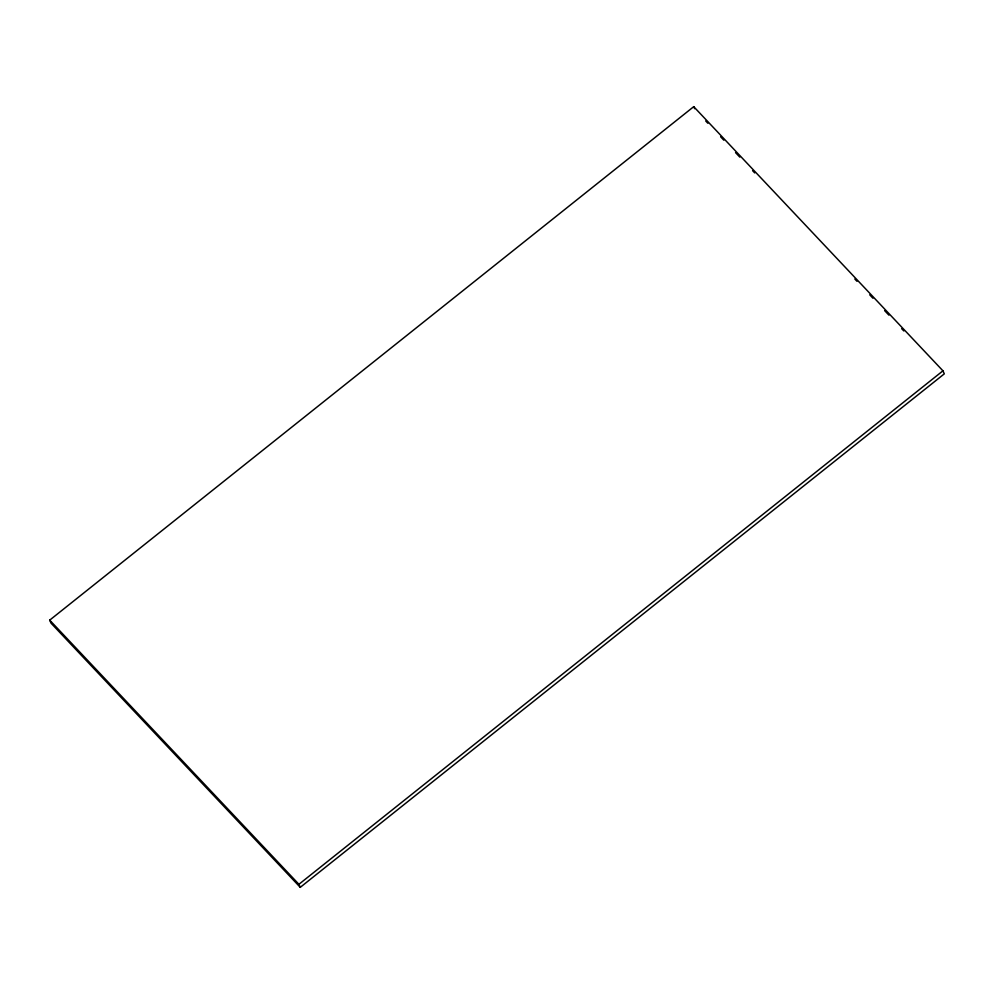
<?xml version="1.0" encoding="UTF-8"?>
<svg xmlns="http://www.w3.org/2000/svg" width="994" height="994" viewBox="0 0 994 994"><rect width="100%" height="100%" fill="white"/><g stroke="black" fill="none" stroke-linecap="round" stroke-linejoin="round"><path stroke-width="1.49" d="M49.7 620.144L693.725 106.669L942.946 370.824L944.3 373.856L300.275 887.331L51.054 623.176L49.7 620.144L298.921 884.3L300.275 887.331M298.921 884.3L942.946 370.824M705.728 120.995L707.865 123.256M720.638 136.799L723.831 140.179M735.548 152.604L739.809 157.114M752.595 170.657L754.719 172.919M854.84 279.028L856.965 281.29M869.75 294.833L872.943 298.225M884.66 310.637L888.922 315.148M901.695 328.703L903.832 330.952M693.725 106.669L694.632 108.694"/></g></svg>
